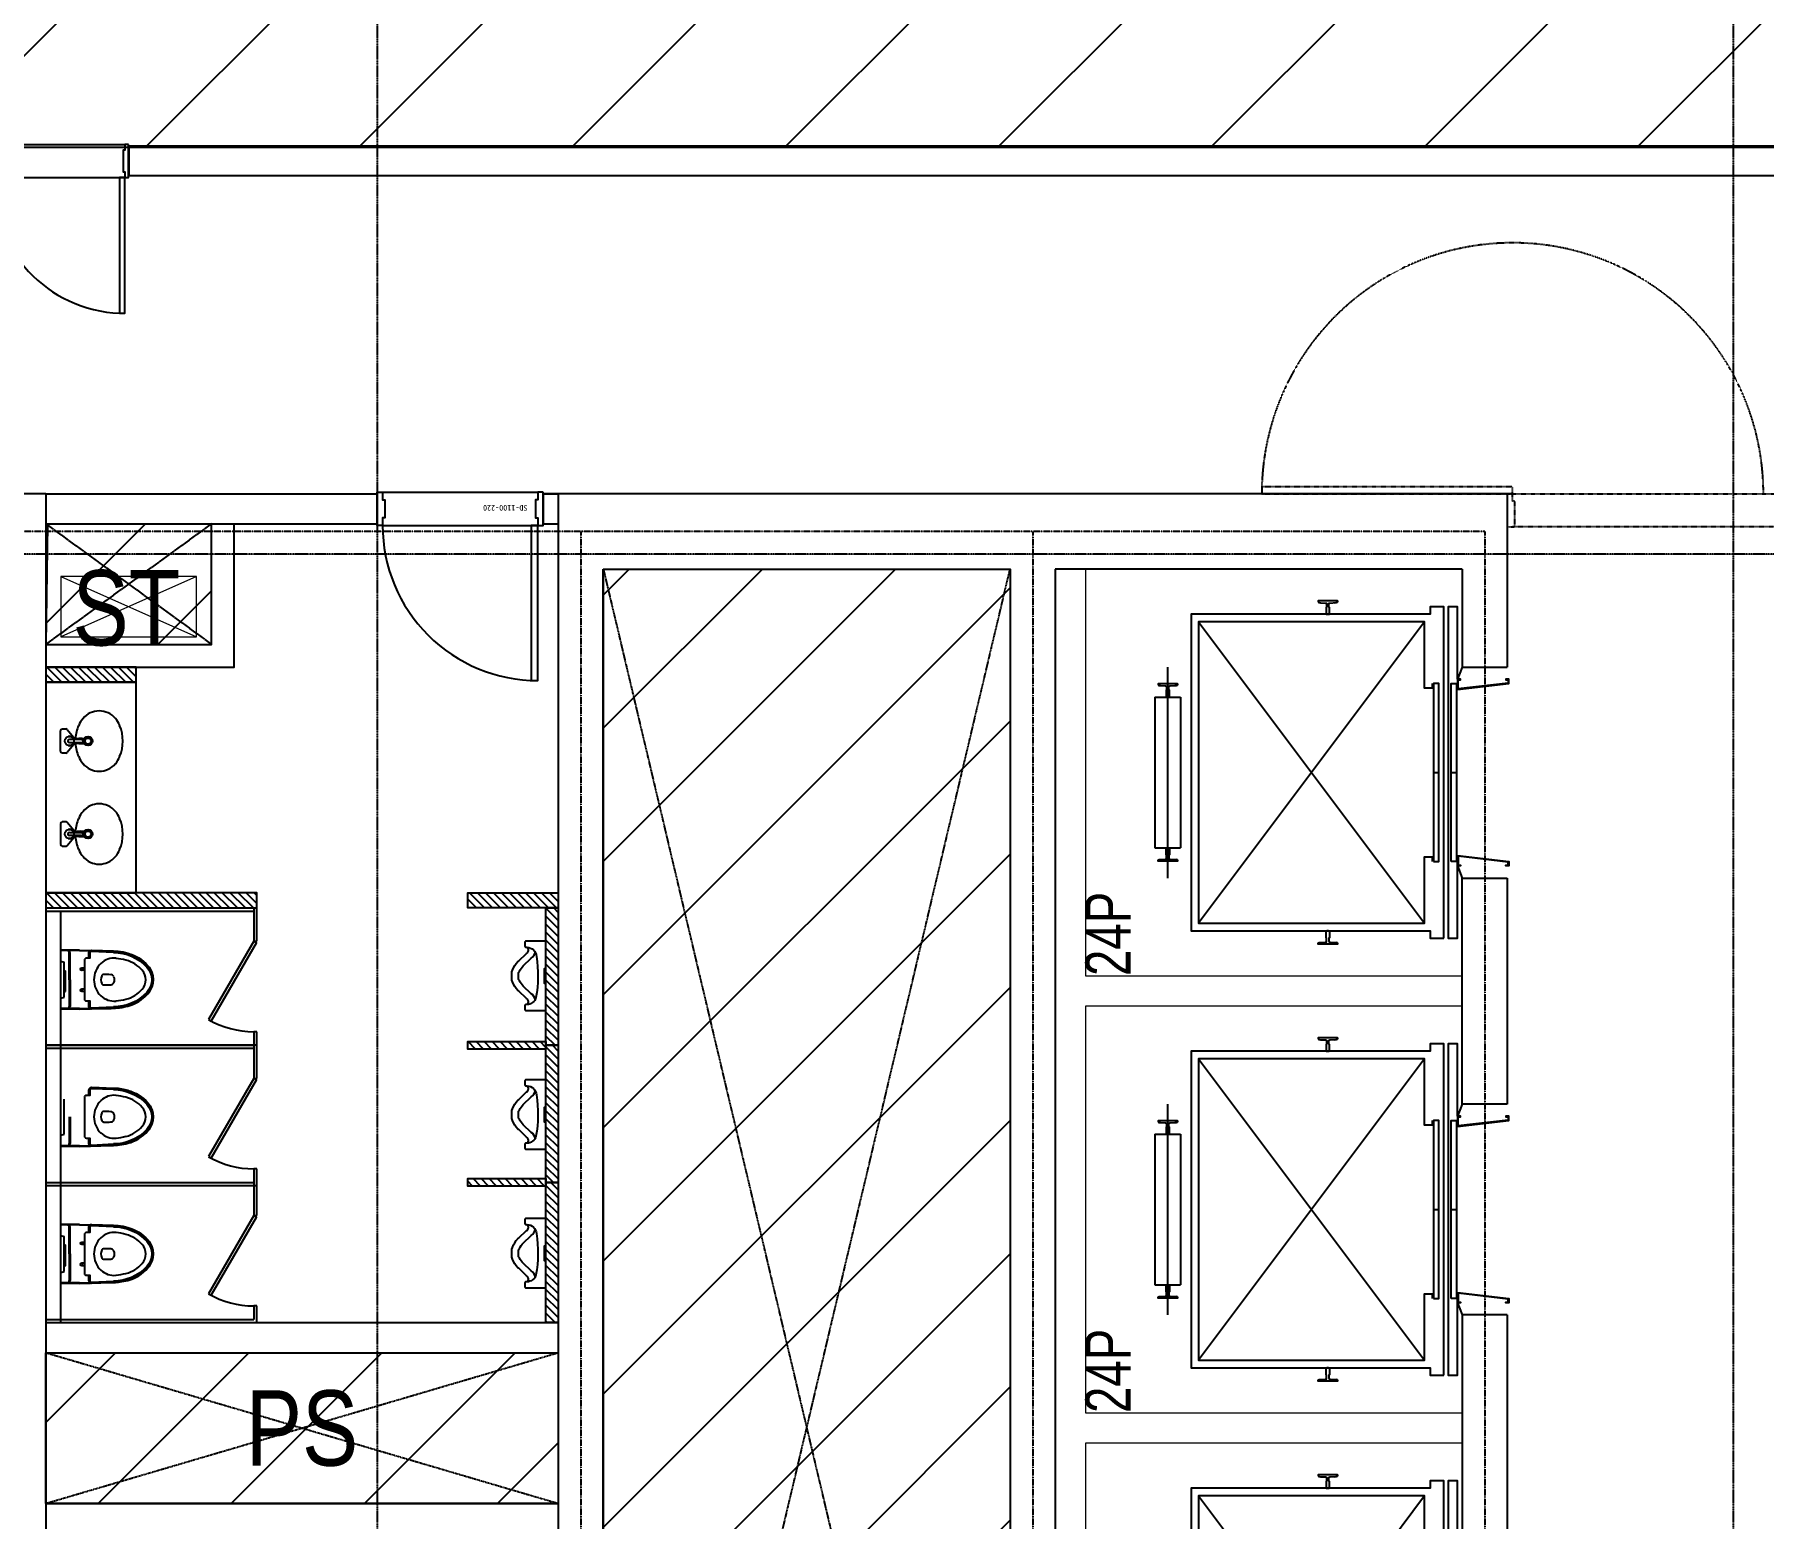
# Model space of a CAD drawing. Header units: millimetres. Extents: x -179076 to 173472, y -18667 to 271134.
# Drawn here: x 33608 to 45083, y 226810 to 236657 of the extents above; entities that cross this region are included whole.
import ezdxf
from ezdxf.enums import TextEntityAlignment as Align

# ---------------------------------------------------------------- set-up
doc = ezdxf.new("R2010")
doc.units = ezdxf.units.MM
for name, pattern in [('X-CORE_21F$0$CENTER2', [1.125, 0.75, -0.125, 0.125, -0.125]), ('X-CORE_21F$0$DASHED', [3, 2, -1]), ('X-F_Exit_21F$0$18$0$STYLE_19', [0.83328, 0.41656, -0.41672]), ('X-GRID_5~ROOF$0$CENTER2', [1.125, 0.75, -0.125, 0.125, -0.125]), ('X-INT-OFFICE-21F$0$CEN', [62, 60, -1, 0, -1]), ('X-INT-OFFICE-21F$0$DASHED', [3, 2, -1])]:
    doc.linetypes.add(name, pattern=pattern)
doc.layers.get('0').update_dxf_attribs({"lineweight": 20})
doc.layers.get('Defpoints').update_dxf_attribs({"color": 151, "lineweight": 9})
for name, color, linetype in [('hatch_excl', 12, 'Continuous'), ('X-CORE_21F$0$A-CEN2', 8, 'X-CORE_21F$0$CENTER2'), ('X-CORE_21F$0$A-CON', 2, 'Continuous'), ('X-CORE_21F$0$A-DOOR', 4, 'Continuous'), ('X-CORE_21F$0$A-ELEV', 5, 'Continuous'), ('X-CORE_21F$0$A-OPEN2', 9, 'X-CORE_21F$0$DASHED'), ('X-F_Exit_21F$0$A-FSD', 4, 'Continuous'), ('X-GRID_5~ROOF$0$A-CEN1', 1, 'X-GRID_5~ROOF$0$CENTER2'), ('X-INT-OFFICE-21F$0$A-DOOR', 4, 'Continuous'), ('X-INT-OFFICE-21F$0$A-DOORF', 9, 'Continuous'), ('X-INT-OFFICE-21F$0$A-ELE4', 8, 'Continuous'), ('X-INT-OFFICE-21F$0$A-OPEN1', 1, 'X-INT-OFFICE-21F$0$CEN'), ('X-INT-OFFICE-21F$0$A-OPEN2', 9, 'X-INT-OFFICE-21F$0$DASHED'), ('X-INT-OFFICE-21F$0$A-TOIL', 6, 'Continuous'), ('X-INT-OFFICE-21F$0$A-WALD', 7, 'Continuous'), ('X-INT-OFFICE-21F$0$X-INT-OFFICE-22~35F$0$X-INT-OFFICE-6~19F$0$X-INT-OFFICE-22~35F$0$A-DOOR', 4, 'Continuous'), ('X-INT-OFFICE-21F$0$X-INT-OFFICE-22~35F$0$X-INT-OFFICE-6~19F$0$X-INT-OFFICE-22~35F$0$A-DOORF', 9, 'Continuous')]:
    doc.layers.add(name, color=color, linetype=linetype)
doc.layers.add('ndc area', color=50, linetype='Continuous', plot=False)
doc.styles.add('X-CORE_21F$0$X-CORE_6~19F$0$평면도$0$X-PLAN_1F$0$돋움', font='')
doc.styles.add('X-INT-OFFICE-21F$0$Hrtext', font='arial.ttf', dxfattribs={"width": 0.8})
doc.styles.add('X-INT-OFFICE-21F$0$X-INT-OFFICE-22~35F$0$X-INT-OFFICE-6~19F$0$X-INT-OFFICE-22~35F$0$X-PLAN$0$Standard', font='')
doc.styles.get('X-CORE_21F$0$X-CORE_6~19F$0$평면도$0$X-PLAN_1F$0$돋움').set_extended_font_data('Dotum')
doc.styles.get('X-INT-OFFICE-21F$0$X-INT-OFFICE-22~35F$0$X-INT-OFFICE-6~19F$0$X-INT-OFFICE-22~35F$0$X-PLAN$0$Standard').set_extended_font_data('DotumChe')

# ---------------------------------------------------------------- blocks, each defined once
blk = doc.blocks.new('X-INT-OFFICE-21F$0$DOOR_2400')
at = {"layer": 'X-INT-OFFICE-21F$0$A-DOOR'}
for points in [[(41794, 101558), (41794, 101523), (41844, 101523), (41844, 101508), (42038, 101508), (42038, 101523), (42088, 101523), (42088, 101558)], [(42088, 101523), (42088, 101478), (43288, 101478), (43288, 101523)], [(41794, 99158), (41794, 99193), (41844, 99193), (41844, 99208), (42038, 99208), (42038, 99193), (42088, 99193), (42088, 99158)], [(42088, 99193), (42088, 99238), (43288, 99238), (43288, 99193)]]:
    blk.add_lwpolyline(points, close=True, dxfattribs=at)
at = {"layer": 'X-INT-OFFICE-21F$0$A-DOORF'}
for centre, radius, start, end in [((42121, 101526), 1168, 268.3863, 357.6653), ((42157, 99230), 1131, 0.4286, 93.5198)]:
    blk.add_arc(centre, radius, start, end, dxfattribs=at)
at = {"layer": 'X-INT-OFFICE-21F$0$A-ELE4'}
for p, q in [((41794, 99193), (41794, 101523)), ((42088, 99193), (42088, 101523))]:
    blk.add_line(p, q, dxfattribs=at)
blk = doc.blocks.new('X-INT-OFFICE-21F$0$X-INT-OFFICE-22~35F$0$X-INT-OFFICE-6~19F$0$X-INT-OFFICE-22~35F$0$SD-1000-220')
at = {"layer": 'X-INT-OFFICE-21F$0$A-ELE4'}
for p, q in [((1065, 28), (35, 28)), ((1065, -192), (35, -192))]:
    blk.add_line(p, q, dxfattribs=at)
at = {"layer": 'X-INT-OFFICE-21F$0$X-INT-OFFICE-22~35F$0$X-INT-OFFICE-6~19F$0$X-INT-OFFICE-22~35F$0$A-DOOR'}
for points in [[(35, 28), (80, 28), (80, 1058), (35, 1058)], [(0, -192), (35, -192), (35, -142), (50, -142), (50, -22), (35, -22), (35, 28), (0, 28)], [(1100, -192), (1065, -192), (1065, -142), (1050, -142), (1050, -22), (1065, -22), (1065, 28), (1100, 28)]]:
    blk.add_lwpolyline(points, close=True, dxfattribs=at)
at = {"layer": 'X-INT-OFFICE-21F$0$X-INT-OFFICE-22~35F$0$X-INT-OFFICE-6~19F$0$X-INT-OFFICE-22~35F$0$A-DOORF'}
blk.add_arc((35, 28), 1030, 359.9893, 90.0107, dxfattribs=at)
at = {"layer": 'Defpoints', "linetype": 'Continuous', "style": 'X-INT-OFFICE-21F$0$X-INT-OFFICE-22~35F$0$X-INT-OFFICE-6~19F$0$X-INT-OFFICE-22~35F$0$X-PLAN$0$Standard', "text_generation_flag": 6}
blk.add_text('SD-1100-220', height=37.5, rotation=180, dxfattribs=at).set_placement((251, -88), align=Align.MIDDLE)
blk = doc.blocks.new('X-INT-OFFICE-21F')
at = {"layer": 'X-INT-OFFICE-21F$0$A-TOIL'}
h = blk.add_hatch(dxfattribs=at)
h.set_pattern_fill('ANSI31', color=256, scale=300, angle=450)
h.set_pattern_definition([(135, (179304.423, -77.61), (-26.516504, -26.516504), [])])
h.paths.add_polyline_path([(96949, 91621), (96949, 91521), (96349, 91521), (96349, 91621)])
h = blk.add_hatch(dxfattribs=at)
h.set_pattern_fill('ANSI31', color=256, scale=300, angle=450)
h.set_pattern_definition([(135, (177604.422, 1501.213), (-26.516504, -26.516504), [])])
h.paths.add_polyline_path([(96349, 90122), (96349, 90022), (97749, 90022), (97749, 90122)])
h = blk.add_hatch(dxfattribs=at)
h.set_pattern_fill('ANSI31', color=256, scale=300, angle=270)
h.set_pattern_definition([(315, (19393.21, 169838.847), (26.516504, 26.516504), [])])
h.paths.add_polyline_path([(99749, 90122), (99749, 90022), (99149, 90022), (99149, 90122)])
h = blk.add_hatch(dxfattribs=at)
h.set_pattern_fill('ANSI31', color=256, scale=300, angle=270)
h.set_pattern_definition([(315, (19393.21, 169820.023), (26.516504, 26.516504), [])])
h.paths.add_polyline_path([(99749, 90022), (99749, 89111), (99668, 89111), (99668, 90022)])
h = blk.add_hatch(dxfattribs=at)
h.set_pattern_fill('ANSI31', color=256, scale=300, angle=270)
h.set_pattern_definition([(315, (19493.21, 169910.023), (26.516504, 26.516504), [])])
h.paths.add_polyline_path([(99668, 89136), (99668, 89086), (99149, 89086), (99149, 89136)])
h = blk.add_hatch(dxfattribs=at)
h.set_pattern_fill('ANSI31', color=256, scale=300, angle=270)
h.set_pattern_definition([(315, (19393.21, 168900.023), (26.516504, 26.516504), [])])
h.paths.add_polyline_path([(99749, 89111), (99749, 88201), (99668, 88201), (99668, 89111)])
h = blk.add_hatch(dxfattribs=at)
h.set_pattern_fill('ANSI31', color=256, scale=300, angle=270)
h.set_pattern_definition([(315, (19493.21, 168980.023), (26.516504, 26.516504), [])])
h.paths.add_polyline_path([(99668, 88226), (99668, 88176), (99149, 88176), (99149, 88226)])
h = blk.add_hatch(dxfattribs=at)
h.set_pattern_fill('ANSI31', color=256, scale=300, angle=270)
h.set_pattern_definition([(315, (19393.21, 167980.023), (26.516504, 26.516504), [])])
h.paths.add_polyline_path([(99749, 88201), (99749, 87271), (99668, 87271), (99668, 88201)])
at = {"layer": 'Defpoints'}
for p, q in [((96449, 92221), (97349, 91821)), ((97349, 92221), (96449, 91821))]:
    blk.add_line(p, q, dxfattribs=at)
blk.add_lwpolyline([(96449, 91821), (97349, 91821), (97349, 92221), (96449, 92221)], close=True, dxfattribs=at)
at = {"layer": 'X-INT-OFFICE-21F$0$A-OPEN1'}
for p, q in [((96349, 92571), (97449, 91771)), ((96349, 91771), (97449, 92571))]:
    blk.add_line(p, q, dxfattribs=at)
at = {"layer": 'X-INT-OFFICE-21F$0$A-OPEN2'}
for p, q in [((96349, 86071), (99749, 87071)), ((96349, 87071), (99749, 86071))]:
    blk.add_line(p, q, dxfattribs=at)
at = {"layer": 'X-INT-OFFICE-21F$0$A-TOIL'}
for p, q in [((96447, 91060), (96447, 91200)), ((96457, 91210), (96483, 91210)), ((96490, 91207), (96546, 91140)), ((96546, 91120), (96490, 91054)), ((96586, 91140), (96505, 91140)), ((96505, 91120), (96586, 91120)), ((96556, 91145), (96550, 91145)), ((96550, 91115), (96556, 91115)), ((96483, 91050), (96457, 91050)), ((96447, 90583), (96447, 90443)), ((96483, 90593), (96457, 90593)), ((96546, 90523), (96490, 90590)), ((96457, 90433), (96483, 90433)), ((96490, 90437), (96546, 90503)), ((96505, 90523), (96586, 90523)), ((96586, 90503), (96505, 90503)), ((96550, 90528), (96556, 90528)), ((96556, 90498), (96550, 90498)), ((97749, 90021), (96349, 90021)), ((96349, 90001), (97729, 90001)), ((97729, 90021), (97729, 89801)), ((97749, 89801), (97749, 90021)), ((97729, 89801), (97749, 89801)), ((97749, 89201), (97729, 89201)), ((97729, 89201), (97729, 89111)), ((97749, 89091), (97749, 89201)), ((96349, 89111), (97729, 89111)), ((97749, 89111), (96349, 89111)), ((96349, 89091), (97729, 89091)), ((97729, 89111), (97729, 88891)), ((97749, 88891), (97749, 89111)), ((97729, 88891), (97749, 88891)), ((97749, 88291), (97729, 88291)), ((97729, 88291), (97729, 88201)), ((97749, 88181), (97749, 88291)), ((96349, 88201), (97729, 88201)), ((96349, 88181), (97729, 88181)), ((96349, 88181), (97749, 88181)), ((97729, 88201), (97729, 87981)), ((97749, 87981), (97749, 88201)), ((97729, 87981), (97749, 87981)), ((97749, 87381), (97729, 87381)), ((97729, 87381), (97729, 87291)), ((97749, 87271), (97749, 87381)), ((96349, 87291), (97729, 87291)), ((96349, 87271), (97749, 87271)), ((96349, 87271), (97729, 87271))]:
    blk.add_line(p, q, dxfattribs=at)
for points in [[(96349, 91521), (96949, 91521), (96949, 91621), (96349, 91621)], [(96949, 91521), (96349, 91521), (96349, 90122), (96949, 90122)], [(96349, 90122), (96349, 90022), (97749, 90022), (97749, 90122)], [(99749, 90122), (99749, 90022), (99149, 90022), (99149, 90122)], [(99749, 90022), (99749, 89111), (99668, 89111), (99668, 90022)], [(97429, 89282), (97446, 89272), (97746, 89791), (97729, 89801)], [(99668, 89136), (99668, 89086), (99149, 89086), (99149, 89136)], [(99749, 89111), (99749, 88201), (99668, 88201), (99668, 89111)], [(97429, 88372), (97446, 88362), (97746, 88881), (97729, 88891)], [(99668, 88226), (99668, 88176), (99149, 88176), (99149, 88226)], [(99749, 88201), (99749, 87271), (99668, 87271), (99668, 88201)], [(97429, 87462), (97446, 87452), (97746, 87971), (97729, 87981)]]:
    blk.add_lwpolyline(points, close=True, dxfattribs=at)
for points in [[(96449, 89091), (96449, 90001)], [(99668, 89521), (99658, 89521), (99658, 89621), (99668, 89621)], [(96449, 88181), (96449, 89091)], [(99668, 88601), (99658, 88601), (99658, 88701), (99668, 88701)], [(96449, 87271), (96449, 88181)], [(99668, 87681), (99658, 87681), (99658, 87781), (99668, 87781)]]:
    blk.add_lwpolyline(points, dxfattribs=at)
for points in [[(99544, 89381, 0.509027), (99540, 89421), (99488, 89471, -0.11132), (99482, 89475, -0.118798), (99447, 89532), (99442, 89544), (99442, 89598), (99447, 89610, -0.118798), (99482, 89667, -0.11132), (99488, 89672), (99540, 89721, 0.509027), (99544, 89761)], [(99535, 89801, 0.414214), (99527, 89793), (99527, 89769, 0.414214), (99535, 89761), (99542, 89761, -0.400337), (99605, 89701, -0.081105), (99602, 89427, -0.336641), (99542, 89381), (99535, 89381, 0.414214), (99527, 89373), (99527, 89349, 0.414214), (99535, 89341), (99668, 89341), (99668, 89801), (99533, 89801)], [(99596, 89412, 0.235577), (99571, 89453), (99518, 89504, -0.10128), (99492, 89540), (99487, 89548), (99487, 89594), (99492, 89602, -0.10128), (99518, 89638), (99571, 89689, 0.235577), (99596, 89731)], [(99544, 88461, 0.509027), (99540, 88501), (99488, 88551, -0.11132), (99482, 88555, -0.118798), (99447, 88612), (99442, 88624), (99442, 88678), (99447, 88690, -0.118798), (99482, 88747, -0.11132), (99488, 88752), (99540, 88801, 0.509027), (99544, 88841)], [(99535, 88881, 0.414214), (99527, 88873), (99527, 88849, 0.414214), (99535, 88841), (99542, 88841, -0.400337), (99605, 88781, -0.081105), (99602, 88507, -0.336641), (99542, 88461), (99535, 88461, 0.414214), (99527, 88453), (99527, 88429, 0.414214), (99535, 88421), (99668, 88421), (99668, 88881), (99533, 88881)], [(99596, 88492, 0.235577), (99571, 88533), (99518, 88584, -0.10128), (99492, 88620), (99487, 88628), (99487, 88674), (99492, 88682, -0.10128), (99518, 88718), (99571, 88769, 0.235577), (99596, 88811)], [(99544, 87541, 0.509027), (99540, 87581), (99488, 87631, -0.11132), (99482, 87635, -0.118798), (99447, 87692), (99442, 87704), (99442, 87758), (99447, 87770, -0.118798), (99482, 87827, -0.11132), (99488, 87832), (99540, 87881, 0.509027), (99544, 87921)], [(99535, 87961, 0.414214), (99527, 87953), (99527, 87929, 0.414214), (99535, 87921), (99542, 87921, -0.400337), (99605, 87861, -0.081105), (99602, 87587, -0.336641), (99542, 87541), (99535, 87541, 0.414214), (99527, 87533), (99527, 87509, 0.414214), (99535, 87501), (99668, 87501), (99668, 87961), (99533, 87961)], [(99596, 87572, 0.235577), (99571, 87613), (99518, 87664, -0.10128), (99492, 87700), (99487, 87708), (99487, 87754), (99492, 87762, -0.10128), (99518, 87798), (99571, 87849, 0.235577), (99596, 87891)]]:
    blk.add_lwpolyline(points, format="xyb", dxfattribs=at)
for centre, radius in [((96505, 91130), 30.3), ((96629, 91130), 29.9), ((96629, 91130), 19.9), ((96505, 90513), 30.3), ((96629, 90513), 29.9), ((96629, 90513), 19.9)]:
    blk.add_circle(centre, radius, dxfattribs=at)
for centre, radius, start, end in [((96805, 91130), 260, 156.5878, 176.5839), ((96741, 91158), 190, 139.9303, 156.5878), ((96703, 91190), 140, 40.0697, 139.9303), ((96665, 91158), 190, 23.4122, 40.0697), ((96600, 91130), 260, 336.5878, 23.4122), ((96457, 91200), 10, 90, 180), ((96483, 91200), 10, 40.0428, 90), ((96505, 91130), 10, 90, 270), ((96510, 91122), 39.8, 42.9414, 107.7096), ((96550, 91163), 17.3, 225.9655, 271.4942), ((96550, 91098), 17.3, 88.5058, 134.0345), ((96805, 91130), 260, 183.4161, 203.4122), ((96581, 91010), 137, 81.7299, 100.5207), ((96581, 91250), 137, 259.4793, 278.2701), ((96586, 91130), 10, 270, 90), ((96593, 91130), 17.8, 297.0341, 62.9659), ((96457, 91060), 10, 180, 270), ((96483, 91060), 10, 270, 319.9572), ((96510, 91139), 39.8, 252.2904, 317.0586), ((96741, 91102), 190, 203.4122, 220.0697), ((96665, 91102), 190, 319.9303, 336.5878), ((96703, 91070), 140, 220.0697, 319.9303), ((96741, 90541), 190, 139.9303, 156.5878), ((96703, 90573), 140, 40.0697, 139.9303), ((96665, 90541), 190, 23.4122, 40.0697), ((96457, 90583), 10, 90, 180), ((96483, 90583), 10, 40.0428, 90), ((96510, 90505), 39.8, 42.9414, 107.7096), ((96805, 90513), 260, 156.5878, 176.5839), ((96600, 90513), 260, 336.5878, 23.4122), ((96457, 90443), 10, 180, 270), ((96483, 90443), 10, 270, 319.9572), ((96505, 90513), 10, 90, 270), ((96510, 90522), 39.8, 252.2904, 317.0586), ((96550, 90546), 17.3, 225.9655, 271.4942), ((96550, 90481), 17.3, 88.5058, 134.0345), ((96805, 90513), 260, 183.4161, 203.4122), ((96581, 90394), 137, 81.7299, 100.5207), ((96581, 90633), 137, 259.4793, 278.2701), ((96586, 90513), 10, 270, 90), ((96593, 90513), 17.8, 297.0341, 62.9659), ((96741, 90485), 190, 203.4122, 220.0697), ((96703, 90453), 140, 220.0697, 319.9303), ((96665, 90485), 190, 319.9303, 336.5878), ((97729, 89801), 600, 240, 270), ((97729, 88891), 600, 240, 270), ((97729, 87981), 600, 240, 270)]:
    blk.add_arc(centre, radius, start, end, dxfattribs=at)
at = {"layer": 'X-INT-OFFICE-21F$0$A-WALD'}
for p, q in [((96899, 95080), (110399, 95080)), ((96899, 95080), (96899, 94880)), ((110399, 94880), (96899, 94880)), ((96349, 92771), (98549, 92771)), ((98549, 92771), (98549, 92571)), ((99649, 92771), (99749, 92771)), ((99749, 92771), (99649, 92771)), ((99649, 92771), (99649, 92571)), ((96349, 92571), (98549, 92571)), ((99649, 92571), (99749, 92571)), ((96349, 87271), (99749, 87271)), ((96349, 87071), (99749, 87071)), ((96349, 86071), (99749, 86071))]:
    blk.add_line(p, q, dxfattribs=at)
for points in [[(96349, 91771), (97449, 91771), (97449, 92571)], [(96349, 91621), (97599, 91621), (97599, 92571)]]:
    blk.add_lwpolyline(points, dxfattribs=at)
at = {"xscale": 0.7499999999999954, "yscale": 0.7499999999999954, "zscale": 0.7499999999999954, "rotation": 270}
blk.add_blockref('X-INT-OFFICE-21F$0$DOOR_2400', (20730, 126435), dxfattribs=at)
at = {"rotation": 180}
blk.add_blockref('X-INT-OFFICE-21F$0$X-INT-OFFICE-22~35F$0$X-INT-OFFICE-6~19F$0$X-INT-OFFICE-22~35F$0$SD-1000-220', (99649, 92589), dxfattribs=at)
at = {"layer": 'Defpoints', "style": 'X-INT-OFFICE-21F$0$Hrtext', "width": 0.8}
for s, p in [('ST', (96883, 92014)), ('PS', (98049, 86571))]:
    blk.add_text(s, height=500, dxfattribs=at).set_placement(p, align=Align.MIDDLE_CENTER)
for points in [[(96449, 89350), (96572, 89350), (96584, 89351), (96597, 89351), (96609, 89351), (96621, 89352), (96634, 89352), (96646, 89352), (96648, 89352), (96649, 89351), (96651, 89351), (96653, 89351), (96797, 89356), (96809, 89356), (96822, 89357), (96834, 89358), (96846, 89360), (96858, 89362), (96870, 89364), (96882, 89368), (96893, 89371), (96909, 89375), (96924, 89381), (96938, 89387), (96952, 89394), (96966, 89402), (96979, 89411), (96992, 89420), (97004, 89430), (97015, 89441), (97026, 89453), (97030, 89458), (97033, 89463), (97037, 89468), (97040, 89473), (97043, 89478), (97049, 89489), (97053, 89500), (97057, 89511), (97060, 89523), (97061, 89534), (97062, 89546), (97061, 89558), (97060, 89570), (97057, 89582), (97053, 89593), (97049, 89604), (97043, 89614), (97040, 89620), (97037, 89625), (97033, 89630), (97030, 89635), (97026, 89639), (97015, 89651), (97004, 89662), (96992, 89672), (96979, 89682), (96966, 89691), (96952, 89698), (96938, 89706), (96924, 89712), (96909, 89717), (96893, 89721), (96882, 89725), (96870, 89728), (96858, 89731), (96846, 89733), (96834, 89735), (96822, 89735), (96809, 89736), (96797, 89737), (96653, 89742), (96651, 89741), (96649, 89741), (96648, 89741), (96646, 89740), (96634, 89741), (96621, 89741), (96609, 89741), (96597, 89742), (96584, 89742), (96572, 89742), (96449, 89742)], [(96449, 88440), (96572, 88440), (96584, 88441), (96597, 88441), (96609, 88441), (96621, 88442), (96634, 88442), (96646, 88442), (96648, 88442), (96649, 88441), (96651, 88441), (96653, 88441), (96797, 88446), (96809, 88446), (96822, 88447), (96834, 88448), (96846, 88450), (96858, 88452), (96870, 88454), (96882, 88458), (96893, 88461), (96909, 88465), (96924, 88471), (96938, 88477), (96952, 88484), (96966, 88492), (96979, 88501), (96992, 88510), (97004, 88520), (97015, 88531), (97026, 88543), (97030, 88548), (97033, 88553), (97037, 88558), (97040, 88563), (97043, 88568), (97049, 88579), (97053, 88590), (97057, 88601), (97060, 88613), (97061, 88624), (97062, 88636), (97061, 88648), (97060, 88660), (97057, 88672), (97053, 88683), (97049, 88694), (97043, 88704), (97040, 88710), (97037, 88715), (97033, 88720), (97030, 88725), (97026, 88729), (97015, 88741), (97004, 88752), (96992, 88762), (96979, 88772), (96966, 88781), (96952, 88788), (96938, 88796), (96924, 88802), (96909, 88807), (96893, 88811), (96882, 88815), (96870, 88818), (96858, 88821), (96846, 88823), (96834, 88825), (96822, 88825), (96809, 88826), (96797, 88827), (96653, 88832), (96651, 88831), (96649, 88831), (96648, 88831), (96646, 88830), (96634, 88831), (96621, 88831), (96609, 88831), (96597, 88832), (96584, 88832), (96572, 88832), (96449, 88832)], [(96449, 87530), (96572, 87530), (96584, 87531), (96597, 87531), (96609, 87531), (96621, 87532), (96634, 87532), (96646, 87532), (96648, 87532), (96649, 87531), (96651, 87531), (96653, 87531), (96797, 87536), (96809, 87536), (96822, 87537), (96834, 87538), (96846, 87540), (96858, 87542), (96870, 87544), (96882, 87548), (96893, 87551), (96909, 87555), (96924, 87561), (96938, 87567), (96952, 87574), (96966, 87582), (96979, 87591), (96992, 87600), (97004, 87610), (97015, 87621), (97026, 87633), (97030, 87638), (97033, 87643), (97037, 87648), (97040, 87653), (97043, 87658), (97049, 87669), (97053, 87680), (97057, 87691), (97060, 87703), (97061, 87714), (97062, 87726), (97061, 87738), (97060, 87750), (97057, 87762), (97053, 87773), (97049, 87784), (97043, 87794), (97040, 87800), (97037, 87805), (97033, 87810), (97030, 87815), (97026, 87819), (97015, 87831), (97004, 87842), (96992, 87852), (96979, 87862), (96966, 87871), (96952, 87878), (96938, 87886), (96924, 87892), (96909, 87897), (96893, 87901), (96882, 87905), (96870, 87908), (96858, 87911), (96846, 87913), (96834, 87915), (96822, 87915), (96809, 87916), (96797, 87917), (96653, 87922), (96651, 87921), (96649, 87921), (96648, 87921), (96646, 87920), (96634, 87921), (96621, 87921), (96609, 87921), (96597, 87922), (96584, 87922), (96572, 87922), (96449, 87922)]]:
    blk.add_wipeout(points).translate(0, 0, 0).dxf.layer = 'X-INT-OFFICE-21F$0$A-TOIL'
at = {"layer": 'X-INT-OFFICE-21F$0$A-TOIL'}
for p, q in [((96572, 89742), (96449, 89742)), ((96449, 89350), (96449, 89742)), ((96572, 89739), (96449, 89739)), ((96449, 89424), (96449, 89669)), ((96449, 89669), (96471, 89663)), ((96471, 89430), (96471, 89663)), ((96504, 89546), (96504, 89724)), ((96510, 89546), (96510, 89724)), ((96471, 89606), (96479, 89606)), ((96471, 89538), (96479, 89538)), ((96471, 89536), (96479, 89536)), ((96479, 89538), (96479, 89606)), ((96479, 89468), (96479, 89536)), ((96504, 89546), (96504, 89369)), ((96510, 89546), (96510, 89369)), ((96449, 89424), (96471, 89430)), ((96471, 89468), (96479, 89468)), ((96572, 89354), (96449, 89354)), ((96572, 89350), (96449, 89350)), ((96449, 88440), (96449, 88832)), ((96449, 88514), (96449, 88759)), ((96471, 88520), (96471, 88753)), ((96504, 88636), (96504, 88459)), ((96510, 88636), (96510, 88459)), ((96449, 88514), (96471, 88520)), ((96572, 88444), (96449, 88444)), ((96572, 88440), (96449, 88440)), ((96572, 87922), (96449, 87922)), ((96449, 87530), (96449, 87922)), ((96572, 87919), (96449, 87919)), ((96504, 87726), (96504, 87904)), ((96510, 87726), (96510, 87904)), ((96449, 87604), (96449, 87849)), ((96449, 87849), (96471, 87843)), ((96471, 87610), (96471, 87843)), ((96471, 87786), (96479, 87786)), ((96479, 87718), (96479, 87786)), ((96471, 87718), (96479, 87718)), ((96471, 87716), (96479, 87716)), ((96479, 87648), (96479, 87716)), ((96504, 87726), (96504, 87549)), ((96510, 87726), (96510, 87549)), ((96449, 87604), (96471, 87610)), ((96471, 87648), (96479, 87648)), ((96572, 87534), (96449, 87534)), ((96572, 87530), (96449, 87530))]:
    blk.add_line(p, q, dxfattribs=at)
for points in [[(96572, 89742, -0.012538), (96572, 89742), (96646, 89740)], [(96572, 89739, -0.012538), (96572, 89739), (96641, 89737)], [(96635, 89688), (96635, 89724, -0.424133), (96653, 89742), (96797, 89737, -0.208401), (97026, 89637, -0.392773), (97026, 89456, -0.208401), (96797, 89356), (96653, 89351, -0.424133), (96635, 89369), (96635, 89405)], [(96646, 89740), (96783, 89737, -0.055395), (96893, 89721, -0.154276), (97026, 89639, -0.179504), (97060, 89546)], [(96605, 89609), (96587, 89609, -1), (96587, 89624), (96605, 89624)], [(96797, 89727), (96651, 89733, 0.427488), (96640, 89722), (96640, 89688), (96618, 89688, 0.414214), (96605, 89675), (96605, 89418, 0.414214), (96618, 89405), (96640, 89405), (96640, 89370, 0.427488), (96651, 89359), (96797, 89366)], [(96797, 89727, -0.208514), (97019, 89630, -0.392773), (97019, 89462, -0.208514), (96797, 89366, -0.208514)], [(96646, 89352), (96783, 89356, 0.055395), (96893, 89371, 0.154276), (97026, 89453, 0.179504), (97060, 89546)], [(96605, 89484), (96587, 89484, 1), (96587, 89469), (96605, 89469)], [(96572, 89354, 0.012538), (96572, 89354), (96641, 89356)], [(96572, 89350, 0.012538), (96572, 89350), (96646, 89352)], [(96797, 88817), (96651, 88823, 0.427488), (96640, 88812), (96640, 88778), (96618, 88778, 0.414214), (96605, 88765), (96605, 88508, 0.414214), (96618, 88495), (96640, 88495), (96640, 88460, 0.427488), (96651, 88449), (96797, 88456)], [(96635, 88778), (96635, 88814, -0.424133), (96653, 88832), (96797, 88827, -0.208401), (97026, 88727, -0.392773), (97026, 88546, -0.208401), (96797, 88446), (96653, 88441, -0.424133), (96635, 88459), (96635, 88495)], [(96646, 88830), (96783, 88827, -0.055395), (96893, 88811, -0.154276), (97026, 88729, -0.179504), (97060, 88636)], [(96797, 88817, -0.208514), (97019, 88720, -0.392773), (97019, 88552, -0.208514), (96797, 88456, -0.208514)], [(96646, 88442), (96783, 88446, 0.055395), (96893, 88461, 0.154276), (97026, 88543, 0.179504), (97060, 88636)], [(96572, 88444, 0.012538), (96572, 88444), (96641, 88446)], [(96572, 88440, 0.012538), (96572, 88440), (96646, 88442)], [(96572, 87922, -0.012538), (96572, 87922), (96646, 87920)], [(96572, 87919, -0.012538), (96572, 87919), (96641, 87917)], [(96797, 87907), (96651, 87913, 0.427488), (96640, 87902), (96640, 87868), (96618, 87868, 0.414214), (96605, 87855), (96605, 87598, 0.414214), (96618, 87585), (96640, 87585), (96640, 87550, 0.427488), (96651, 87539), (96797, 87546)], [(96635, 87868), (96635, 87904, -0.424133), (96653, 87922), (96797, 87917, -0.208401), (97026, 87817, -0.392773), (97026, 87636, -0.208401), (96797, 87536), (96653, 87531, -0.424133), (96635, 87549), (96635, 87585)], [(96646, 87920), (96783, 87917, -0.055395), (96893, 87901, -0.154276), (97026, 87819, -0.179504), (97060, 87726)], [(96797, 87907, -0.208514), (97019, 87810, -0.392773), (97019, 87642, -0.208514), (96797, 87546, -0.208514)], [(96605, 87789), (96587, 87789, -1), (96587, 87804), (96605, 87804)], [(96646, 87532), (96783, 87536, 0.055395), (96893, 87551, 0.154276), (97026, 87633, 0.179504), (97060, 87726)], [(96605, 87664), (96587, 87664, 1), (96587, 87649), (96605, 87649)], [(96572, 87534, 0.012538), (96572, 87534), (96641, 87536)], [(96572, 87530, 0.012538), (96572, 87530), (96646, 87532)]]:
    blk.add_lwpolyline(points, format="xyb", dxfattribs=at)
for centre in [(96587, 89616), (96587, 89476), (96587, 87796), (96587, 87656)]:
    blk.add_circle(centre, 8.06, dxfattribs=at)
for centre, radius, start, end in [((96489, 89724), 15, 0, 90), ((96495, 89724), 15, 0, 90), ((96816, 89546), 148, 133.5761, 180), ((96802, 89562), 127, 84.1898, 133.5761), ((96768, 89234), 456, 75.7866, 84.1898), ((96829, 89471), 211, 40.7057, 75.7866), ((96816, 89546), 148, 180, 226.4239), ((96779, 89546), 64.9, 156.7417, 203.2465), ((96733, 89566), 15, 92.3261, 156.7417), ((96733, 89527), 15, 203.2465, 267.7012), ((96747, 89208), 373, 84.9289, 92.3261), ((96748, 89904), 393, 267.7012, 274.6797), ((96778, 89555), 25, 26.977, 84.9289), ((96778, 89537), 25, 274.6797, 332.5689), ((96761, 89546), 44, 332.5689, 26.977), ((96916, 89546), 96, 0, 40.7057), ((96916, 89546), 96, 319.2943, 0), ((96802, 89531), 127, 226.4239, 275.8102), ((96768, 89859), 456, 275.8102, 284.2134), ((96829, 89621), 211, 284.2134, 319.2943), ((96489, 89369), 15, 270, 0), ((96495, 89369), 15, 270, 0), ((96816, 88636), 148, 133.5761, 180), ((96802, 88652), 127, 84.1898, 133.5761), ((96768, 88324), 456, 75.7866, 84.1898), ((96829, 88561), 211, 40.7057, 75.7866), ((96816, 88636), 148, 180, 226.4239), ((96779, 88636), 64.9, 156.7417, 203.2465), ((96733, 88656), 15, 92.3261, 156.7417), ((96733, 88617), 15, 203.2465, 267.7012), ((96747, 88298), 373, 84.9289, 92.3261), ((96748, 88994), 393, 267.7012, 274.6797), ((96778, 88645), 25, 26.977, 84.9289), ((96778, 88627), 25, 274.6797, 332.5689), ((96761, 88636), 44, 332.5689, 26.977), ((96916, 88636), 96, 0, 40.7057), ((96916, 88636), 96, 319.2943, 0), ((96802, 88621), 127, 226.4239, 275.8102), ((96768, 88949), 456, 275.8102, 284.2134), ((96829, 88711), 211, 284.2134, 319.2943), ((96489, 88459), 15, 270, 0), ((96495, 88459), 15, 270, 0), ((96489, 87904), 15, 0, 90), ((96495, 87904), 15, 0, 90), ((96816, 87726), 148, 133.5761, 180), ((96802, 87742), 127, 84.1898, 133.5761), ((96768, 87414), 456, 75.7866, 84.1898), ((96829, 87651), 211, 40.7057, 75.7866), ((96916, 87726), 96, 0, 40.7057), ((96816, 87726), 148, 180, 226.4239), ((96779, 87726), 64.9, 156.7417, 203.2465), ((96733, 87746), 15, 92.3261, 156.7417), ((96733, 87707), 15, 203.2465, 267.7012), ((96747, 87388), 373, 84.9289, 92.3261), ((96748, 88084), 393, 267.7012, 274.6797), ((96778, 87735), 25, 26.977, 84.9289), ((96778, 87717), 25, 274.6797, 332.5689), ((96761, 87726), 44, 332.5689, 26.977), ((96916, 87726), 96, 319.2943, 0), ((96802, 87711), 127, 226.4239, 275.8102), ((96768, 88039), 456, 275.8102, 284.2134), ((96829, 87801), 211, 284.2134, 319.2943), ((96489, 87549), 15, 270, 0), ((96495, 87549), 15, 270, 0)]:
    blk.add_arc(centre, radius, start, end, dxfattribs=at)
blk = doc.blocks.new('X-CORE_21F$0$X-CORE_6~19F$0$20P-210-11009')
at = {"layer": 'Defpoints'}
blk.add_lwpolyline([(2050, -300), (2050, 0), (2700, 0), (2700, 2500), (0, 2500), (0, 0), (650, 0), (650, -300)], dxfattribs=at)
at = {"layer": 'X-CORE_21F$0$A-DOOR'}
for points in [[(735, 25), (735, 10), (730, 10), (730, 30), (800, 30), (760, -310), (730, -310), (730, -290), (735, -290), (735, -305), (756, -305), (794, 25)], [(1965, 25), (1965, 10), (1970, 10), (1970, 30), (1900, 30), (1940, -310), (1970, -310), (1970, -290), (1965, -290), (1965, -305), (1944, -305), (1906, 25)]]:
    blk.add_lwpolyline(points, close=True, dxfattribs=at)
at = {"layer": 'X-CORE_21F$0$A-ELEV'}
for p, q in [((650, 1954), (2050, 1954)), ((850, 2039), (850, 1869)), ((1850, 2039), (850, 2039)), ((850, 2039), (850, 1869)), ((1850, 2039), (1850, 1869)), ((773, 1907), (772, 1897)), ((1850, 1869), (850, 1869)), ((1927, 1907), (1928, 1897)), ((2350, 1749), (350, 249)), ((2350, 249), (350, 1749)), ((300, 886), (300, 898)), ((300, 898), (300, 886)), ((2477, 845), (2478, 835)), ((1350, 189), (1350, 154)), ((1350, 72), (1350, 37))]:
    blk.add_line(p, q, dxfattribs=at)
for points in [[(761, 1890), (765, 1890), (761, 1890), (761, 2018), (765, 2018, -0.397026), (772, 2011), (773, 2001), (775, 1968, 0.397088), (782, 1961), (800, 1961, 0.414214), (804, 1965), (847, 1965, -0.414214), (850, 1963), (850, 1945, -0.414214), (847, 1943), (804, 1943, 0.414214), (800, 1947), (782, 1947, 0.397073), (775, 1940), (772, 1897, -0.397026), (765, 1890, 0.397026), (772, 1897, -0.397026), (765, 1890)], [(1939, 1890), (1935, 1890), (1939, 1890), (1939, 2018), (1935, 2018, 0.397026), (1928, 2011), (1927, 2001), (1925, 1968, -0.397088), (1918, 1961), (1900, 1961, -0.414214), (1896, 1965), (1853, 1965, 0.414214), (1850, 1963), (1850, 1945, 0.414214), (1853, 1943), (1896, 1943, -0.414214), (1900, 1947), (1918, 1947, -0.397073), (1925, 1940), (1928, 1897, 0.397026), (1935, 1890, -0.397026), (1928, 1897, 0.397026), (1935, 1890)], [(211, 828), (215, 828), (211, 828), (211, 956), (215, 956, -0.397026), (222, 949), (223, 939), (225, 906, 0.397088), (232, 899), (250, 899, 0.414214), (254, 903), (297, 903, -0.414214), (300, 901), (300, 883, -0.414214), (297, 881), (254, 881, 0.414214), (250, 885), (232, 885, 0.397073), (225, 878), (222, 835, -0.397026), (215, 828, 0.397026), (222, 835, -0.397026), (215, 828)], [(2489, 828), (2485, 828), (2489, 828), (2489, 956), (2485, 956, 0.397026), (2478, 949), (2477, 939), (2475, 906, -0.397088), (2468, 899), (2450, 899, -0.414214), (2446, 903), (2403, 903, 0.414214), (2400, 901), (2400, 883, 0.414214), (2403, 881), (2446, 881, -0.414214), (2450, 885), (2468, 885, -0.397073), (2475, 878), (2478, 835, 0.397026), (2485, 828, -0.397026), (2478, 835, 0.397026), (2485, 828)]]:
    blk.add_lwpolyline(points, format="xyb", dxfattribs=at)
for points in [[(250, 122), (2450, 122), (2450, 212), (2400, 212), (2400, 1799), (300, 1799), (300, 212), (250, 212)], [(760, 189), (760, 154), (1940, 154), (1940, 189)], [(760, 72), (1940, 72), (1940, 37), (760, 37)]]:
    blk.add_lwpolyline(points, close=True, dxfattribs=at)
for points in [[(1940, 199), (1910, 199), (1910, 249), (2350, 249), (2350, 1749), (350, 1749), (350, 249), (790, 249), (790, 199), (760, 199)], [(2050, 0), (1970, 30), (2450, 30), (2450, 92), (250, 92), (250, 30), (730, 30), (650, 0)]]:
    blk.add_lwpolyline(points, dxfattribs=at)
at = {"layer": 'Defpoints', "style": 'X-CORE_21F$0$X-CORE_6~19F$0$평면도$0$X-PLAN_1F$0$돋움', "width": 0.8}
blk.add_text('24P', height=300, dxfattribs=at).set_placement((0, 2500), align=Align.TOP_LEFT)
blk = doc.blocks.new('A$C42c6cb87')
blk.add_blockref('X-INT-OFFICE-21F', (-69849, -105871))
at = {"layer": 'hatch_excl'}
h = blk.add_hatch(dxfattribs=at)
h.set_pattern_fill('ANSI31', color=256, scale=5000)
h.set_pattern_definition([(45, (-79548.8, -105871.2), (-441.9417, 441.9417), [])])
h.paths.add_polyline_path([(26500, -14100), (27600, -14100), (27600, -13300), (26511, -13303)])
h = blk.add_hatch(dxfattribs=at)
h.set_pattern_fill('ANSI31', color=256, scale=5000)
h.set_pattern_definition([(45, (-69848.8, -105871.2), (-441.9417, 441.9417), [])])
h.paths.add_polyline_path([(23500, -13600), (26200, -13600), (26200, -25000), (23500, -25000)])
h.paths.add_polyline_path([(30200, -13600), (32900, -13600), (32900, -25000), (30200, -25000)])
h = blk.add_hatch(dxfattribs=at)
h.set_pattern_fill('ANSI31', color=256, scale=5000)
h.set_pattern_definition([(45, (-79548.8, -105871.2), (-441.9417, 441.9417), [])])
h.paths.add_polyline_path([(26500, -18800), (29900, -18800), (29900, -19800), (26500, -19800)])
at = {"layer": 'ndc area'}
h = blk.add_hatch(dxfattribs=at)
h.set_pattern_fill('ANSI31', color=150, scale=8000)
h.set_pattern_definition([(45, (-69848.8, -105871.2), (-707.107, 707.107), [])])
h.paths.add_polyline_path([(12000, -10800), (54400, -10800), (54400, -27800), (12000, -27800)], flags=16)
edge = h.paths.add_edge_path()
edge.add_arc((-54100, -19300), 116800, 0.29994, 7.24981)
edge.add_arc((56013, -5292), 5800, 7.2498, 83.5155)
edge.add_arc((33200, -206000), 207800, 83.51554, 96.48446)
edge.add_arc((10387, -5292), 5800, 96.4845, 172.7502)
edge.add_arc((120500, -19300), 116800, 172.75019, 180)
edge.add_arc((120500, -19300), 116800, 180, 187.24981)
edge.add_arc((10387, -33308), 5800, 187.2498, 263.5155)
edge.add_arc((33200, 167400), 207800, 263.51554, 276.48446)
edge.add_arc((56013, -33308), 5800, 276.4845, 352.7502)
edge.add_arc((-54100, -19300), 116800, 352.75019, 360.29994)
at = {"layer": 'hatch_excl'}
for points in [[(26500, -14100), (27600, -14100), (27600, -13300), (26511, -13303)], [(30200, -13600), (32900, -13600), (32900, -25000), (30200, -25000)], [(26500, -18800), (29900, -18800), (29900, -19800), (26500, -19800)]]:
    blk.add_lwpolyline(points, close=True, dxfattribs=at)
at = {"layer": 'ndc area', "color": 150}
blk.add_lwpolyline([(12000, -10800), (54400, -10800), (54400, -27800), (12000, -27800)], close=True, dxfattribs=at)
at = {"layer": 'X-CORE_21F$0$A-CEN2'}
for p, q in [((36050, -13350), (14550, -13350)), ((30050, -13350), (30050, -25250)), ((33050, -13350), (33050, -25250)), ((36050, -13350), (36050, -25250))]:
    blk.add_line(p, q, dxfattribs=at)
at = {"layer": 'X-CORE_21F$0$A-CON', "ltscale": 10}
for p, q in [((26500, -13100), (22251, -13100)), ((26500, -13100), (26500, -25500)), ((29900, -13100), (29900, -25500)), ((36200, -13100), (29900, -13100)), ((36200, -13100), (36200, -14250)), ((30200, -13600), (32900, -13600)), ((30200, -13600), (30200, -25000)), ((32900, -13600), (32900, -25000)), ((33200, -13600), (33200, -25000)), ((35900, -13600), (33200, -13600)), ((35900, -13600), (35900, -14250)), ((35900, -14250), (36200, -14250)), ((35900, -17150), (35900, -15650)), ((35900, -15650), (36200, -15650)), ((36200, -15650), (36200, -17150)), ((36200, -17150), (35900, -17150)), ((36200, -18550), (35900, -18550)), ((35900, -18550), (35900, -20050)), ((36200, -18550), (36200, -20050))]:
    blk.add_line(p, q, dxfattribs=at)
at = {"layer": 'X-CORE_21F$0$A-OPEN2'}
for p, q in [((30200, -13600), (32900, -25000)), ((30200, -25000), (32900, -13600))]:
    blk.add_line(p, q, dxfattribs=at)
at = {"layer": 'X-F_Exit_21F$0$A-FSD', "linetype": 'X-F_Exit_21F$0$18$0$STYLE_19'}
for p, q in [((36235, -13100), (39565, -13100)), ((39565, -13320), (36235, -13320))]:
    blk.add_line(p, q, dxfattribs=at)
for points in [[(36235, -13100), (36235, -13055), (34570, -13055), (34570, -13100)], [(36250, -13320), (36250, -13150), (36235, -13150), (36235, -13100), (36200, -13100), (36200, -13320)]]:
    blk.add_lwpolyline(points, close=True, dxfattribs=at)
blk.add_arc((36235, -13100), 1665, 359.9934, 180.0064, dxfattribs=at)
at = {"layer": 'X-GRID_5~ROOF$0$A-CEN1', "ltscale": 10}
for p, q in [((28700, 8750), (28700, -47250)), ((37700, 8750), (37700, -47250))]:
    blk.add_line(p, q, dxfattribs=at)
blk.add_lwpolyline([(66500, -13500), (-3500, -13500)], dxfattribs=at)
at = {"rotation": 90}
for p in [(35900, -16300), (35900, -19200), (35900, -22100)]:
    blk.add_blockref('X-CORE_21F$0$X-CORE_6~19F$0$20P-210-11009', p, dxfattribs=at)

msp = doc.modelspace()

# ---------------------------------------------------------------- block references
at = {"layer": 'X-CORE_21F$0$A-CON'}
msp.add_blockref('A$C42c6cb87', (7182.5, 246710.1), dxfattribs=at)

doc.saveas('drawing.dxf')
